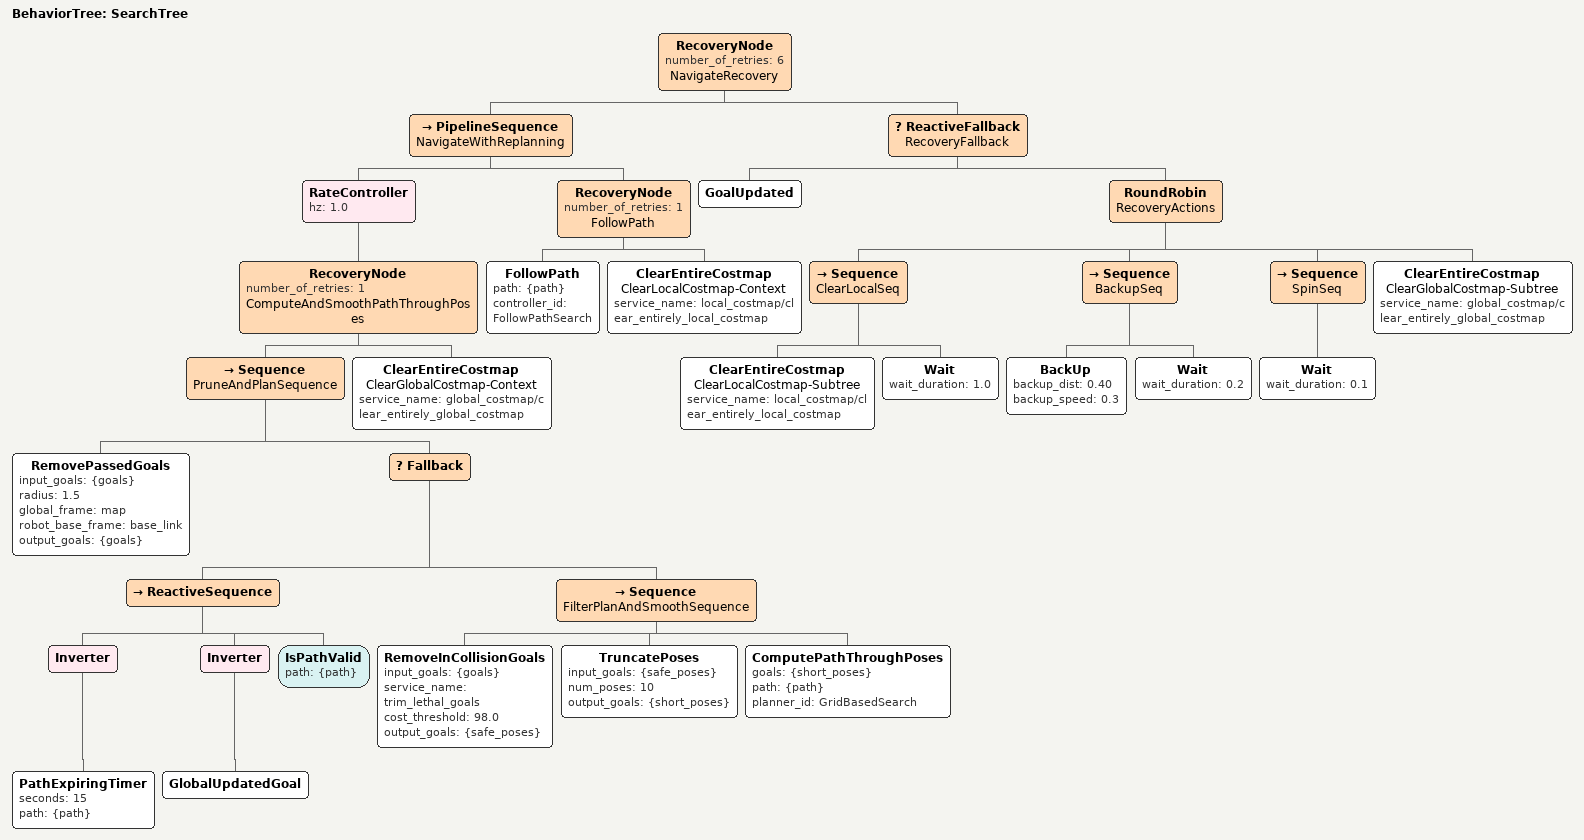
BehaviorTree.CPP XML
<root main_tree_to_execute="SearchTree">
  <BehaviorTree ID="SearchTree">
    <RecoveryNode number_of_retries="6" name="NavigateRecovery">
      <PipelineSequence name="NavigateWithReplanning">

        <RateController hz="1.0">
          <RecoveryNode number_of_retries="1" name="ComputeAndSmoothPathThroughPoses">

            <!-- Use a Sequence to force Pruning to happen every tick -->
            <Sequence name="PruneAndPlanSequence">

              <!-- 1. Always attempt to prune passed goals -->
              <RemovePassedGoals input_goals="{goals}"
                                 radius="1.5"
                                 global_frame="map"
                                 robot_base_frame="base_link"
                                 output_goals="{goals}"/>

              <Fallback>
                <!-- 2. If path is valid, this returns SUCCESS and the rest of the Fallback is skipped -->
                <ReactiveSequence>
                  <Inverter>
                    <PathExpiringTimer seconds="15" path="{path}"/>
                  </Inverter>
                  <Inverter>
                    <GlobalUpdatedGoal/>
                  </Inverter>
                  <IsPathValid path="{path}"/>
                </ReactiveSequence>

                <!-- 3. If path is NOT valid, execute the full planning sequence -->
                <Sequence name="FilterPlanAndSmoothSequence">
                  <RemoveInCollisionGoals input_goals="{goals}"
                                          service_name="trim_lethal_goals"
                                          cost_threshold="98.0"
                                          output_goals="{safe_poses}"/>

                  <TruncatePoses input_goals="{safe_poses}"
                                 num_poses="10"
                                 output_goals="{short_poses}"/>

                  <ComputePathThroughPoses goals="{short_poses}"
                                           path="{path}"
                                           planner_id="GridBasedSearch"/>
                </Sequence>
              </Fallback>
            </Sequence>

            <ClearEntireCostmap name="ClearGlobalCostmap-Context" service_name="global_costmap/clear_entirely_global_costmap"/>
          </RecoveryNode>
        </RateController>

        <RecoveryNode number_of_retries="1" name="FollowPath">
          <FollowPath path="{path}" controller_id="FollowPathSearch"/>
          <ClearEntireCostmap name="ClearLocalCostmap-Context" service_name="local_costmap/clear_entirely_local_costmap"/>
        </RecoveryNode>

      </PipelineSequence>

      <ReactiveFallback name="RecoveryFallback">
        <GoalUpdated/>
        <RoundRobin name="RecoveryActions">
          <Sequence name="ClearLocalSeq">
            <ClearEntireCostmap name="ClearLocalCostmap-Subtree" service_name="local_costmap/clear_entirely_local_costmap"/>
            <Wait wait_duration="1.0"/>
          </Sequence>
          <Sequence name="BackupSeq">
            <BackUp backup_dist="0.40" backup_speed="0.3"/>
            <Wait wait_duration="0.2"/>
          </Sequence>
          <Sequence name="SpinSeq">
            <Wait wait_duration="0.1"/>
          </Sequence>
          <ClearEntireCostmap name="ClearGlobalCostmap-Subtree" service_name="global_costmap/clear_entirely_global_costmap"/>
        </RoundRobin>
      </ReactiveFallback>
    </RecoveryNode>
  </BehaviorTree>
</root>
